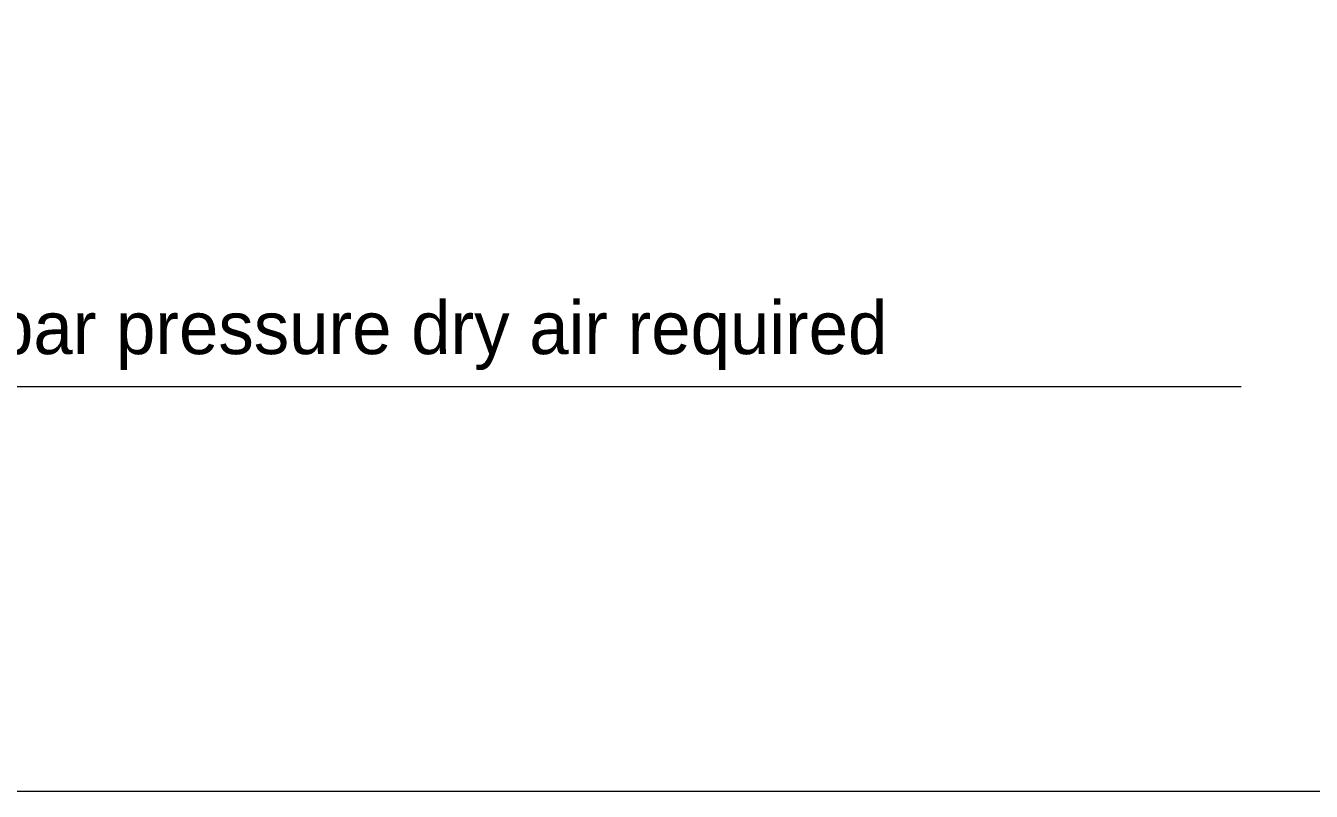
# Model space of a CAD drawing. Header units: inches. Extents: x 702888 to 852715, y 9845 to 271320.
# Drawn here: x 778422 to 785705, y 74112 to 78451 of the extents above; entities that cross this region are included whole.
import ezdxf

# ---------------------------------------------------------------- set-up
doc = ezdxf.new("R2010")
doc.units = ezdxf.units.IN
doc.header["$MEASUREMENT"] = 0
doc.layers.get('0').update_dxf_attribs({"lineweight": 5})
doc.dimstyles.new('D1', dxfattribs={"dimscale": 66, "dimtxt": 2.5, "dimasz": 2.5, "dimexe": 1, "dimexo": 1, "dimgap": 1.25, "dimtad": 1, "dimdec": 0, "dimdsep": 46, "dimtxsty": 'Standard', "dimblk": 'OPEN30', "dimcen": 2.5, "dimclrd": 150, "dimclre": 150, "dimclrt": 140, "dimadec": 0, "dimazin": 0, "dimtfac": 1, "dimtdec": 0, "dimtmove": 0, "dimatfit": 3, "dimfxl": 1, "dimtfill": 1, "dimlwd": 13, "dimlwe": 13, "dimarcsym": 0})

# ---------------------------------------------------------------- blocks, each defined once
blk = doc.blocks.new('_Open30')
at = {"color": 0, "linetype": 'ByBlock', "lineweight": -2}
for p, q in [((-1, 0.268), (0, 0)), ((0, 0), (-1, -0.268)), ((0, 0), (-1, 0))]:
    blk.add_line(p, q, dxfattribs=at)

msp = doc.modelspace()

# ---------------------------------------------------------------- linework, layer by layer
at = {"color": 1}
msp.add_lwpolyline([(812126.582, 98876.167), (728211.764, 98876.167), (728211.764, 74112.45), (812126.582, 74112.45)], close=True, dxfattribs=at)

# ---------------------------------------------------------------- leaders
at = {"color": 1, "annotation_type": 0, "has_hookline": 1, "hookline_direction": 0, "text_width": 7400}
msp.add_leader([(775320.255, 80447.026), (777811.088, 76405.635), (777813.588, 76405.635)], dimstyle='D1', override={"dimscale": 75}, dxfattribs=at)

# ---------------------------------------------------------------- next in the draw order: texts
at = {"color": 140, "insert": (777907.338, 76499.385), "char_height": 300, "attachment_point": 7, "bg_fill": 3, "box_fill_scale": 1.25, "bg_fill_color": 9, "bg_fill_true_color": 13158600, "bg_fill_transparency": 0}
msp.add_mtext('5 bar pressure dry air required', dxfattribs=at)

doc.saveas('drawing.dxf')
